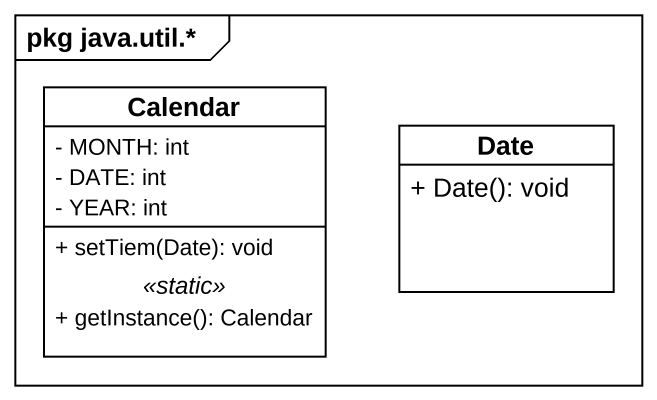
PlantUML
@startuml
mainframe pkg java.util.*
hide circle
hide empty members
skinparam classAttributeIconSize 0
class Calendar {
  - MONTH: int
  - DATE: int
  - YEAR: int
  --
  + setTiem(Date): void
  .. <<static>> ..
  + getInstance(): Calendar
}
class Date {
  + Date(): void
}
@enduml
